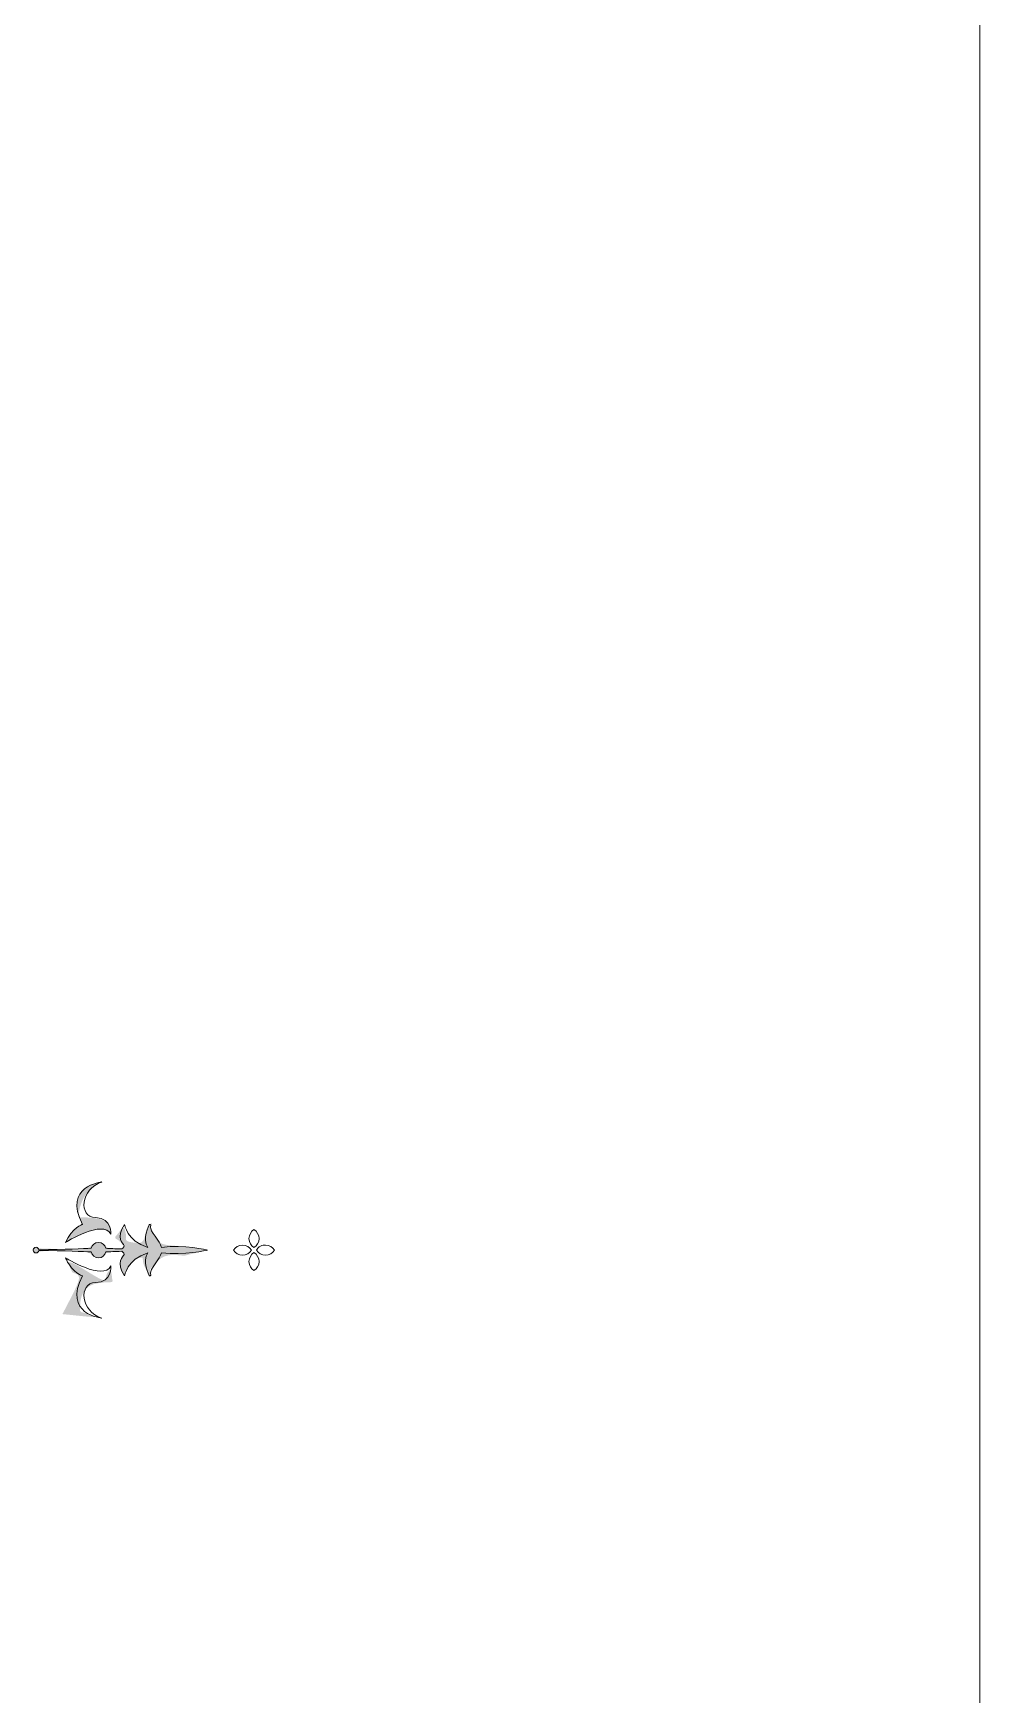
# Model space of a CAD drawing. Header units: millimetres. Extents: x 404985 to 540841, y 1898 to 26709.
# Drawn here: x 438468 to 439190, y 21729 to 22996 of the extents above; entities that cross this region are included whole.
import ezdxf

# ---------------------------------------------------------------- set-up
doc = ezdxf.new("R2010")
doc.units = ezdxf.units.MM
doc.layers.add('TK', color=51, linetype='Continuous', lineweight=18)
doc.layers.add('水电', color=2, linetype='Continuous')

# ---------------------------------------------------------------- blocks, each defined once
blk = doc.blocks.new('DFERGGGGGGGGGGGGGGG')
at = {"true_color": 0xd9ad00}
h = blk.add_hatch(color=42, dxfattribs=at)
h.dxf.hatch_style = 2
edge = h.paths.add_edge_path()
edge.add_spline(control_points=[(2250893.2, 1013888.9), (2250893.2, 1013888.9), (2250893.2, 1013888.9), (2250899.7, 1013985.6), (2250973, 1014008.2), (2250973, 1014008.2), (2250839.2, 1013994.1), (2250906.9, 1013864.5), (2250906.9, 1013864.5), (2250872.7, 1013852.8), (2250849.1, 1013803.1), (2250849.1, 1013803.1), (2250978.7, 1013883.2), (2251002.9, 1013830.8), (2251002.9, 1013830.8), (2251009.4, 1013885.6), (2250951.2, 1013887.3), (2250893.2, 1013888.9)], knot_values=[-1, 0, 0, 0, 0, 0, 1, 1, 1, 2, 2, 2, 3, 3, 3, 4, 4, 4, 5, 5, 5, 5], degree=3, periodic=0)
h = blk.add_hatch(color=42, dxfattribs=at)
h.dxf.hatch_style = 2
edge = h.paths.add_edge_path()
edge.add_spline(control_points=[(2250758.4, 1013782.9), (2250758.4, 1013782.9), (2250758.4, 1013782.9), (2250754.5, 1013786.6), (2250749.6, 1013786.6), (2250744.6, 1013786.6), (2250740.5, 1013782.7), (2250740.1, 1013777.8), (2250740.1, 1013777.8), (2250740.1, 1013777.8), (2250740.1, 1013777.8), (2250740.1, 1013777.8), (2250740.1, 1013776.4), (2250740.1, 1013776.4), (2250740.1, 1013776.4), (2250740.1, 1013776.4), (2250740.1, 1013776.4), (2250740.5, 1013771.5), (2250744.6, 1013767.7), (2250749.6, 1013767.7), (2250754.5, 1013767.7), (2250758.4, 1013771.3), (2250758.9, 1013776.1), (2250851.3, 1013774.7), (2250909.1, 1013772.2), (2250936.6, 1013770.7), (2250939.4, 1013759.4), (2250949.5, 1013751.1), (2250961.7, 1013751.1), (2250974, 1013751.1), (2250984.2, 1013759.5), (2250986.9, 1013770.9), (2250999.4, 1013771.6), (2251017.2, 1013772.4), (2251040.5, 1013773.2), (2251045.3, 1013769.4), (2251050.8, 1013763.5), (2251046.8, 1013758.4), (2251046.8, 1013758.4), (2251017.7, 1013734.7), (2251050, 1013689.7), (2251050, 1013689.7), (2251056.8, 1013745.3), (2251128.9, 1013768.1), (2251108.9, 1013740.3), (2251133.3, 1013690.9), (2251133.3, 1013690.9), (2251133.3, 1013690.9), (2251142.2, 1013685.2), (2251138.2, 1013698.8), (2251134.8, 1013710.3), (2251169.7, 1013748.2), (2251175.7, 1013767.8), (2251251.5, 1013757.9), (2251331.6, 1013777.1), (2251331.6, 1013777.1), (2251331.6, 1013777.1), (2251251.5, 1013796.3), (2251175.7, 1013786.5), (2251169.7, 1013806), (2251134.8, 1013844), (2251138.2, 1013855.3), (2251142.2, 1013869.1), (2251133.3, 1013863.3), (2251133.3, 1013863.3), (2251133.3, 1013863.3), (2251108.9, 1013813.9), (2251128.9, 1013786.1), (2251056.8, 1013808.8), (2251050, 1013864.5), (2251050, 1013864.5), (2251017.7, 1013819.5), (2251046.8, 1013795.8), (2251046.8, 1013795.8), (2251050.8, 1013790.7), (2251045.3, 1013784.8), (2251040.5, 1013781), (2251017.2, 1013781.8), (2250999.4, 1013782.6), (2250986.9, 1013783.3), (2250984.2, 1013794.7), (2250974, 1013803.1), (2250961.7, 1013803.1), (2250949.5, 1013803.1), (2250939.4, 1013794.7), (2250936.5, 1013783.5), (2250909.1, 1013782), (2250851.3, 1013779.5), (2250758.9, 1013778.1), (2250758.4, 1013782.9)], knot_values=[-1, 0, 0, 0, 0, 0, 1, 1, 1, 2, 2, 2, 3, 3, 3, 4, 4, 4, 5, 5, 5, 6, 6, 6, 7, 7, 7, 8, 8, 8, 9, 9, 9, 10, 10, 10, 11, 11, 11, 12, 12, 12, 13, 13, 13, 14, 14, 14, 15, 15, 15, 16, 16, 16, 17, 17, 17, 18, 18, 18, 19, 19, 19, 20, 20, 20, 21, 21, 21, 22, 22, 22, 23, 23, 23, 24, 24, 24, 25, 25, 25, 26, 26, 26, 27, 27, 27, 28, 28, 28, 29, 29, 29, 29], degree=3, periodic=0)
h = blk.add_hatch(color=42, dxfattribs=at)
h.dxf.hatch_style = 2
edge = h.paths.add_edge_path()
edge.add_spline(control_points=[(2250839.2, 1013560.1), (2250839.2, 1013560.1), (2250839.2, 1013560.1), (2250973, 1013546.1), (2250973, 1013546.1), (2250899.7, 1013568.7), (2250893.2, 1013665.4), (2250951.2, 1013667), (2251009.4, 1013668.6), (2251002.9, 1013723.4), (2251002.9, 1013723.4), (2250978.7, 1013671), (2250849.1, 1013751.1), (2250849.1, 1013751.1), (2250872.7, 1013701.4), (2250906.9, 1013689.7), (2250906.9, 1013689.7), (2250839.2, 1013560.1)], knot_values=[-1, 0, 0, 0, 0, 0, 1, 1, 1, 2, 2, 2, 3, 3, 3, 4, 4, 4, 5, 5, 5, 5], degree=3, periodic=0)
at = {"lineweight": 0}
for points, knots in [([(2251002.9, 1013830.8), (2251002.9, 1013830.8), (2251009.4, 1013885.6), (2250951.2, 1013887.3), (2250893.2, 1013888.9), (2250899.7, 1013985.6), (2250973, 1014008.2), (2250973, 1014008.2), (2250839.2, 1013994.1), (2250906.9, 1013864.5), (2250906.9, 1013864.5), (2250872.7, 1013852.8), (2250849.1, 1013803.1), (2250849.1, 1013803.1), (2250978.7, 1013883.2), (2251002.9, 1013830.8)], [0, 0, 0, 0, 1, 1, 1, 2, 2, 2, 3, 3, 3, 4, 4, 4, 5, 5, 5, 5]), ([(2251175.7, 1013786.5), (2251169.7, 1013806), (2251134.8, 1013844), (2251138.2, 1013855.3), (2251142.2, 1013869.1), (2251133.3, 1013863.3), (2251133.3, 1013863.3), (2251133.3, 1013863.3), (2251108.9, 1013813.9), (2251128.9, 1013786.1), (2251056.8, 1013808.8), (2251050, 1013864.5), (2251050, 1013864.5), (2251017.7, 1013819.5), (2251046.8, 1013795.8), (2251046.8, 1013795.8), (2251050.8, 1013790.7), (2251045.3, 1013784.8), (2251040.5, 1013781), (2251017.2, 1013781.8), (2250999.4, 1013782.6), (2250986.9, 1013783.3), (2250984.2, 1013794.7), (2250974, 1013803.1), (2250961.7, 1013803.1), (2250949.5, 1013803.1), (2250939.4, 1013794.7), (2250936.5, 1013783.5), (2250909.1, 1013782), (2250851.3, 1013779.5), (2250758.9, 1013778.1), (2250758.4, 1013782.9), (2250754.5, 1013786.6), (2250749.6, 1013786.6), (2250744.6, 1013786.6), (2250740.5, 1013782.7), (2250740.1, 1013777.8), (2250740.1, 1013777.8), (2250740.1, 1013777.8), (2250740.1, 1013777.8), (2250740.1, 1013777.8), (2250740.1, 1013776.4), (2250740.1, 1013776.4), (2250740.1, 1013776.4), (2250740.1, 1013776.4), (2250740.1, 1013776.4), (2250740.5, 1013771.5), (2250744.6, 1013767.7), (2250749.6, 1013767.7), (2250754.5, 1013767.7), (2250758.4, 1013771.3), (2250758.9, 1013776.1), (2250851.3, 1013774.7), (2250909.1, 1013772.2), (2250936.6, 1013770.7), (2250939.4, 1013759.4), (2250949.5, 1013751.1), (2250961.7, 1013751.1), (2250974, 1013751.1), (2250984.2, 1013759.5), (2250986.9, 1013770.9), (2250999.4, 1013771.6), (2251017.2, 1013772.4), (2251040.5, 1013773.2), (2251045.3, 1013769.4), (2251050.8, 1013763.5), (2251046.8, 1013758.4), (2251046.8, 1013758.4), (2251017.7, 1013734.7), (2251050, 1013689.7), (2251050, 1013689.7), (2251056.8, 1013745.3), (2251128.9, 1013768.1), (2251108.9, 1013740.3), (2251133.3, 1013690.9), (2251133.3, 1013690.9), (2251133.3, 1013690.9), (2251142.2, 1013685.2), (2251138.2, 1013698.8), (2251134.8, 1013710.3), (2251169.7, 1013748.2), (2251175.7, 1013767.8), (2251251.5, 1013757.9), (2251331.6, 1013777.1), (2251331.6, 1013777.1), (2251331.6, 1013777.1), (2251251.5, 1013796.3), (2251175.7, 1013786.5)], [0, 0, 0, 0, 1, 1, 1, 2, 2, 2, 3, 3, 3, 4, 4, 4, 5, 5, 5, 6, 6, 6, 7, 7, 7, 8, 8, 8, 9, 9, 9, 10, 10, 10, 11, 11, 11, 12, 12, 12, 13, 13, 13, 14, 14, 14, 15, 15, 15, 16, 16, 16, 17, 17, 17, 18, 18, 18, 19, 19, 19, 20, 20, 20, 21, 21, 21, 22, 22, 22, 23, 23, 23, 24, 24, 24, 25, 25, 25, 26, 26, 26, 27, 27, 27, 28, 28, 28, 29, 29, 29, 29]), ([(2251489, 1013785.6), (2251499.3, 1013791.8), (2251506.2, 1013803.1), (2251506.2, 1013816.1), (2251506.2, 1013829), (2251499.3, 1013840.3), (2251489, 1013846.6), (2251478.8, 1013840.3), (2251472, 1013829), (2251472, 1013816.1), (2251472, 1013803.1), (2251478.8, 1013791.8), (2251489, 1013785.6)], [0, 0, 0, 0, 1, 1, 1, 2, 2, 2, 3, 3, 3, 4, 4, 4, 4]), ([(2251480.6, 1013777.1), (2251474.3, 1013787.4), (2251463, 1013794.2), (2251450.1, 1013794.2), (2251437.2, 1013794.2), (2251425.9, 1013787.4), (2251419.6, 1013777.1), (2251425.9, 1013766.8), (2251437.2, 1013760), (2251450.1, 1013760), (2251463, 1013760), (2251474.3, 1013766.8), (2251480.6, 1013777.1)], [0, 0, 0, 0, 1, 1, 1, 2, 2, 2, 3, 3, 3, 4, 4, 4, 4]), ([(2251528, 1013794.2), (2251528, 1013794.2), (2251515.1, 1013794.2), (2251503.7, 1013787.4), (2251497.5, 1013777.1), (2251503.7, 1013766.8), (2251515.1, 1013760), (2251528, 1013760), (2251540.9, 1013760), (2251552.3, 1013766.8), (2251558.6, 1013777.1), (2251552.3, 1013787.4), (2251540.9, 1013794.2), (2251528, 1013794.2)], [0, 0, 0, 0, 0.5, 1, 1, 1, 2, 2, 2, 3, 3, 3, 4, 4, 4, 4]), ([(2250849.1, 1013751.1), (2250849.1, 1013751.1), (2250872.7, 1013701.4), (2250906.9, 1013689.7), (2250906.9, 1013689.7), (2250839.2, 1013560.1), (2250973, 1013546.1), (2250973, 1013546.1), (2250899.7, 1013568.7), (2250893.2, 1013665.4), (2250951.2, 1013667), (2251009.4, 1013668.6), (2251002.9, 1013723.4), (2251002.9, 1013723.4), (2250978.7, 1013671), (2250849.1, 1013751.1), (2250849.1, 1013751.1)], [0, 0, 0, 0, 0.5, 1, 1, 1, 2, 2, 2, 3, 3, 3, 4, 4, 4, 5, 5, 5, 5]), ([(2251489, 1013768.7), (2251478.8, 1013762.4), (2251472, 1013751.1), (2251472, 1013738.2), (2251472, 1013725.2), (2251478.8, 1013714), (2251489, 1013707.6), (2251499.3, 1013714), (2251506.2, 1013725.2), (2251506.2, 1013738.2), (2251506.2, 1013751.1), (2251499.3, 1013762.4), (2251489, 1013768.7)], [0, 0, 0, 0, 1, 1, 1, 2, 2, 2, 3, 3, 3, 4, 4, 4, 4])]:
    blk.add_open_spline(points, degree=3, knots=knots, dxfattribs=at)
blk = doc.blocks.new('regggg')
at = {"layer": 'TK', "color": 45, "ltscale": 3}
for p, q in [((188636.49, 5808.92), (188636.49, -13222.3)), ((188636.49, 5808.92), (188636.49, -13222.3)), ((214504.17, 5808.92), (214504.17, -13222.3)), ((214504.17, 5808.92), (214504.17, -13222.3)), ((214504.17, 5808.92), (214504.17, -13222.3))]:
    blk.add_line(p, q, dxfattribs=at)
for points in [[(188636.49, 5808.92), (188636.49, -13222.3)], [(214504.17, 5808.92), (214504.17, -13222.3)]]:
    blk.add_lwpolyline(points, dxfattribs=at)
at = {"layer": '水电', "color": 45, "xscale": 0.1724110076029319, "yscale": 0.1724110079812817, "zscale": 0.1724110079999999}
blk.add_blockref('DFERGGGGGGGGGGGGGGG', (-174101.83, -172537.13), dxfattribs=at)

msp = doc.modelspace()

# ---------------------------------------------------------------- block references
at = {"xscale": 1.303680000000168, "yscale": 1.303680000000168, "zscale": 1.303680000000168}
for p in [(159545.2, 19135.9), (193268.4, 19135.9)]:
    msp.add_blockref('regggg', p, dxfattribs=at)

doc.saveas('drawing.dxf')
